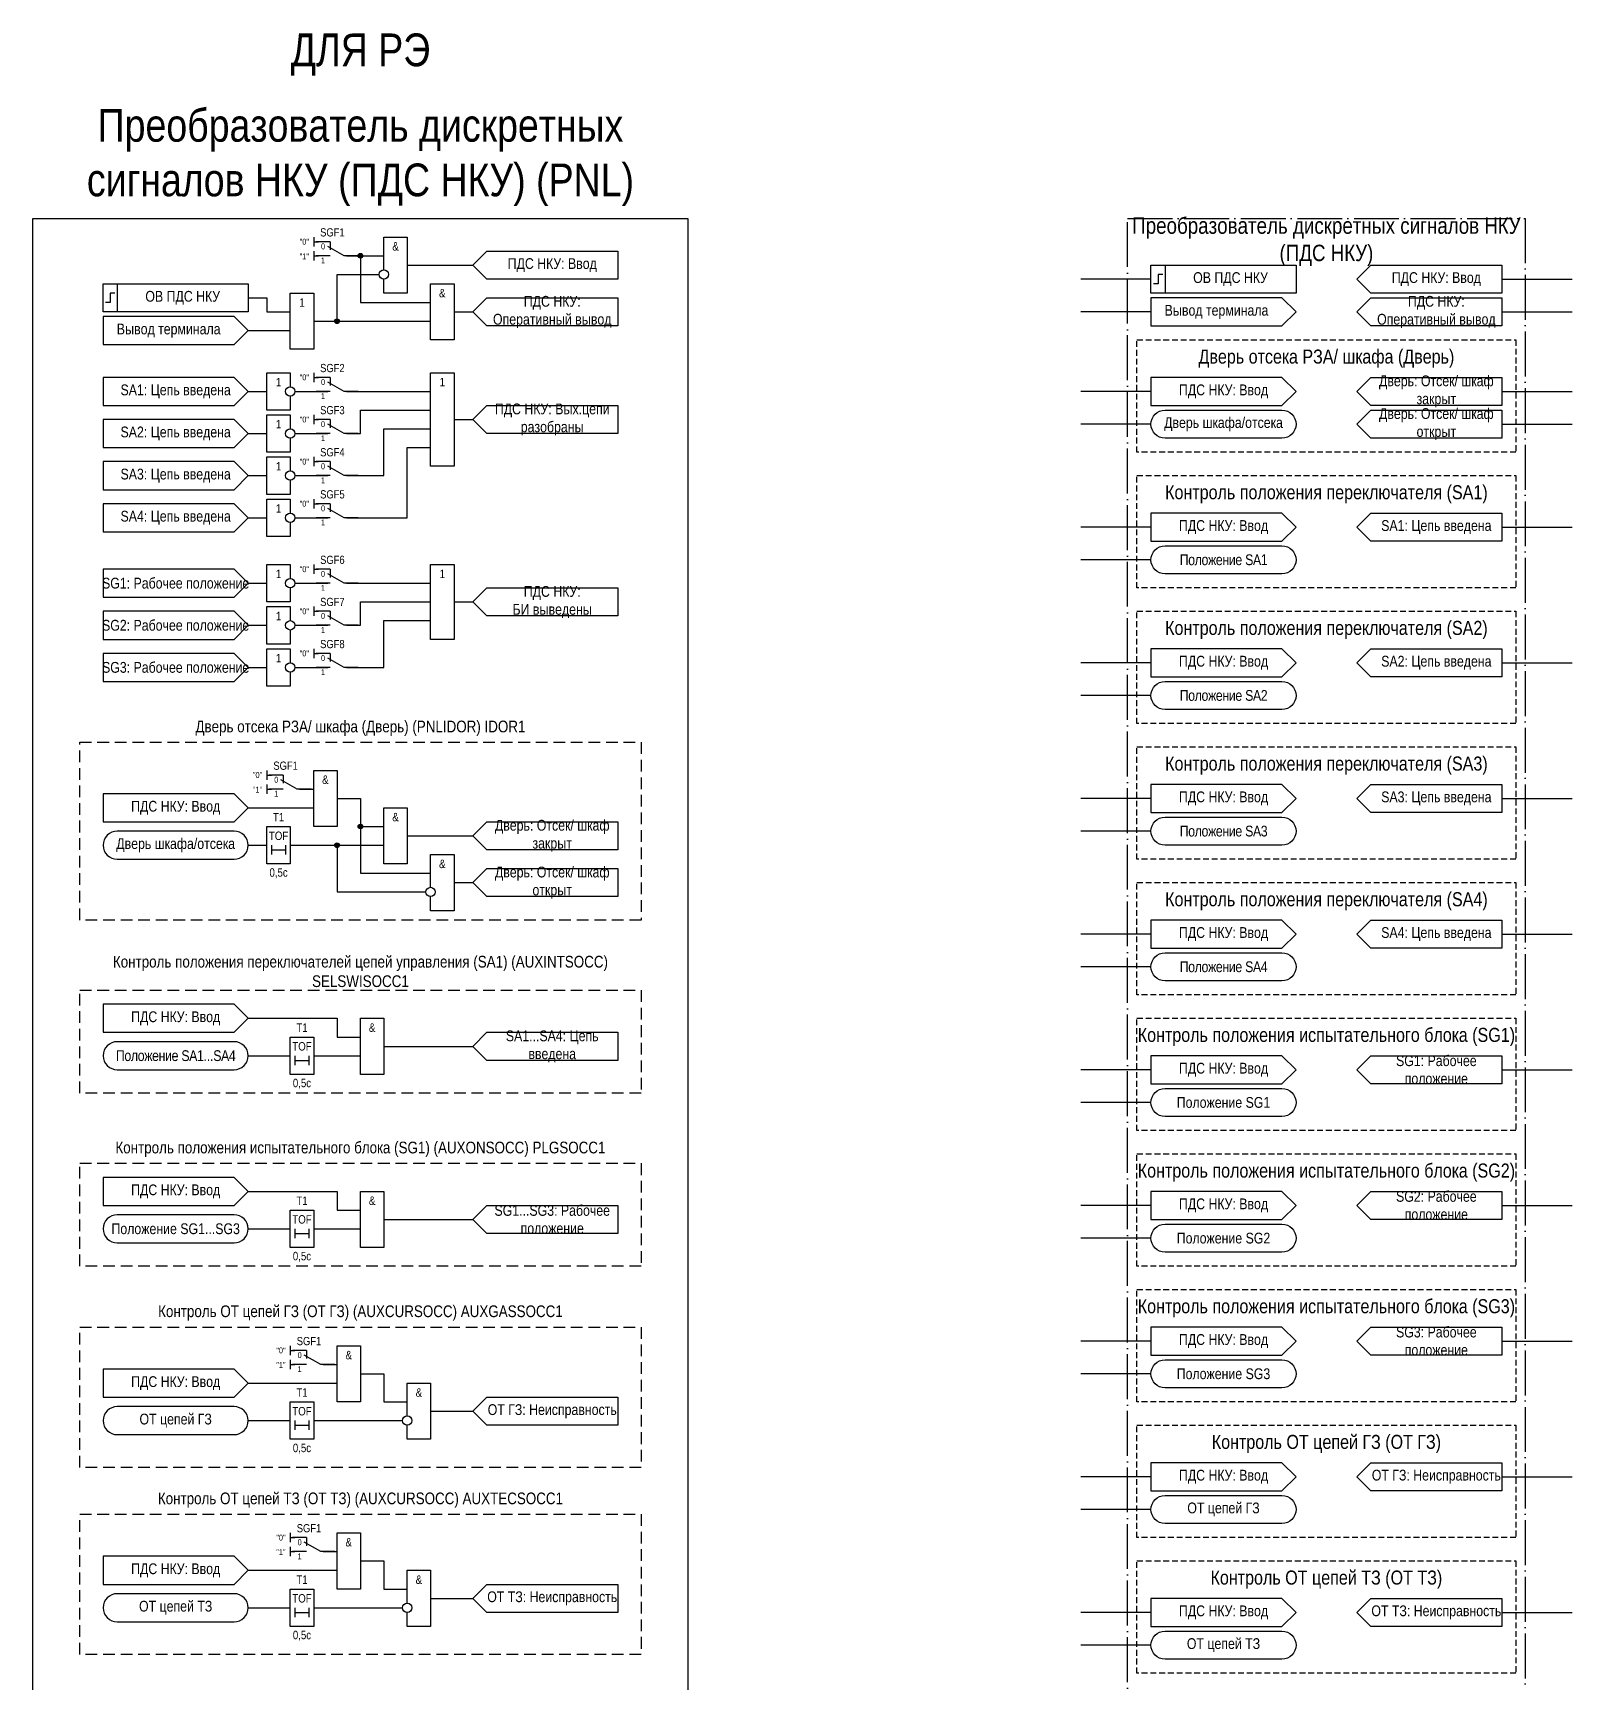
# Model space of a CAD drawing. Header units: millimetres. Extents: x -10 to 319, y 0 to 688.
# Drawn here: x -10 to 319, y 334.9 to 687.6 of the extents above; entities that cross this region are included whole.
import ezdxf
from ezdxf.enums import TextEntityAlignment as Align

# ---------------------------------------------------------------- set-up
doc = ezdxf.new("R2010")
doc.units = ezdxf.units.MM
doc.linetypes.add('ACAD_ISO04W100', pattern=[30, 24, -3, 0, -3])
doc.linetypes.add('штриховая2', pattern=[0.375, 0.25, -0.125])
doc.layers.add('TEXT', color=7, linetype='Continuous', lineweight=25)
doc.layers.add('Основная', color=7, linetype='Continuous')
doc.styles.add('2.5_Gost_RD', font='ARIALN.TTF', dxfattribs={"height": 2.5})
doc.styles.add('3.5_Gost_RD', font='ARIALN.TTF', dxfattribs={"height": 3.5})
doc.styles.add('Вывод', font='ARIALN.TTF', dxfattribs={"height": 2.5})
doc.styles.add('Компонент', font='ARIALN.TTF', dxfattribs={"height": 3.5})

# ---------------------------------------------------------------- blocks, each defined once
blk = doc.blocks.new('*U958')
at = {"layer": 'Основная', "color": 0}
blk.add_line((0, 0), (7, 4), dxfattribs=at)
at = {"layer": 'Основная', "ltscale": 0.35}
blk.add_line((6, 6), (6, 2.5), dxfattribs=at)
blk = doc.blocks.new('*U985')
at = {"layer": 'Основная', "color": 0}
for p, q in [((-3, 6), (-9, 6)), ((-3, 0), (-9, 0)), ((9, 0), (3, 0))]:
    blk.add_line(p, q, dxfattribs=at)
at = {"layer": 'Основная', "ltscale": 0.25, "xscale": -1}
blk.add_blockref('*U958', (3, 0), dxfattribs=at)
at = {"layer": 'Основная'}
for tag, height, style, p in [('В1', 2.5, 'Вывод', (-14, 6)), ('ОУ', 3.5, 'Компонент', (-2, 10)), ('В2', 2.5, 'Вывод', (-6, 4)), ('В3', 2.5, 'Вывод', (-6, -2))]:
    blk.add_attdef(tag, text='', height=height, dxfattribs=dict(at, style=style)).set_placement(p, align=Align.MIDDLE_CENTER)
blk = doc.blocks.new('Точка')
at = {"ltscale": 100}
h = blk.add_hatch(color=256, dxfattribs=at)
h.dxf.hatch_style = 1
edge = h.paths.add_edge_path()
edge.add_arc((0, 0), 0.5, 0, 360)
blk.add_circle((0, 0), 0.5, dxfattribs=at)

msp = doc.modelspace()

# ---------------------------------------------------------------- linework, layer by layer
at = {"ltscale": 100}
for p, q in [((50, 644), (50, 642)), ((50, 643), (51, 643)), ((50, 641), (50, 639)), ((50, 640), (51, 640)), ((229, 635), (214, 635)), ((304, 635), (319, 635)), ((45, 628), (45, 628)), ((229, 628), (214, 628)), ((304, 628), (319, 628)), ((50, 615), (50, 613)), ((50, 614), (51, 614)), ((229, 611), (214, 611)), ((304, 611), (319, 611)), ((50, 606), (50, 604)), ((50, 605), (51, 605)), ((229, 604), (214, 604)), ((304, 604), (319, 604)), ((50, 597), (50, 595)), ((50, 596), (51, 596)), ((50, 588), (50, 586)), ((50, 587), (51, 587)), ((229, 582), (214, 582)), ((304, 582), (319, 582)), ((229, 575), (214, 575)), ((50, 574), (50, 572)), ((50, 573), (51, 573)), ((50, 565), (50, 563)), ((50, 564), (51, 564)), ((50, 556), (50, 554)), ((50, 555), (51, 555)), ((229, 553), (214, 553)), ((304, 553), (319, 553)), ((229, 546), (214, 546)), ((40, 530), (40, 528)), ((40, 529), (41, 529)), ((40, 527), (40, 525)), ((40, 526), (41, 526)), ((229, 524), (214, 524)), ((304, 524), (319, 524)), ((229, 517), (214, 517)), ((229, 495), (214, 495)), ((304, 495), (319, 495)), ((229, 488), (214, 488)), ((229, 466), (214, 466)), ((304, 466), (319, 466)), ((229, 459), (214, 459)), ((229, 437), (214, 437)), ((304, 437), (319, 437)), ((229, 430), (214, 430)), ((45, 407), (45, 405)), ((45, 406), (46, 406)), ((229, 408), (214, 408)), ((304, 408), (319, 408)), ((45, 404), (45, 402)), ((45, 403), (46, 403)), ((229, 401), (214, 401)), ((229, 379), (214, 379)), ((304, 379), (319, 379)), ((229, 372), (214, 372)), ((45, 367), (45, 365)), ((45, 366), (46, 366)), ((45, 364), (45, 362)), ((45, 363), (46, 363)), ((229, 350), (214, 350)), ((304, 350), (319, 350)), ((229, 343), (214, 343))]:
    msp.add_line(p, q, dxfattribs=at)
at = {"color": 3, "ltscale": 100}
msp.add_lwpolyline([(-10, 648), (130, 648), (130, 230), (-10, 230)], close=True, dxfattribs=at)
at = {"color": 251, "linetype": 'ACAD_ISO04W100', "lineweight": 30, "ltscale": 0.4, "true_color": 0x58595b}
msp.add_lwpolyline([(224, 648), (309, 648), (309, 81), (224, 81)], close=True, dxfattribs=at)
at = {"ltscale": 100}
for points in [[(65, 637), (65, 644), (70, 644), (70, 632), (65, 632), (65, 635)], [(57, 640), (65, 640)], [(57, 640), (60, 640), (60, 630), (75, 630)], [(84, 638), (87, 641), (115, 641), (115, 635), (87, 635), (84, 638)], [(50, 626), (55, 626), (55, 636), (64, 636)], [(70, 638), (84, 638)], [(273, 635), (276, 638), (304, 638), (304, 632), (276, 632), (273, 635)], [(36, 631), (40, 631), (40, 628), (45, 628)], [(80, 628), (84, 628)], [(84, 628), (87, 631), (115, 631), (115, 625), (87, 625), (84, 628)], [(273, 628), (276, 631), (304, 631), (304, 625), (276, 625), (273, 628)], [(50, 626), (75, 626)], [(36, 624), (45, 624)], [(45, 610), (45, 607), (40, 607), (40, 615), (45, 615), (45, 612)], [(36, 611), (40, 611)], [(46, 611), (53, 611)], [(57, 611), (75, 611)], [(57, 602), (60, 602), (60, 607), (75, 607)], [(84, 605), (87, 608), (115, 608), (115, 602), (87, 602), (84, 605)], [(45, 601), (45, 598), (40, 598), (40, 606), (45, 606), (45, 603)], [(80, 605), (84, 605)], [(36, 602), (40, 602)], [(46, 602), (53, 602)], [(57, 593), (65, 593), (65, 603), (75, 603)], [(45, 592), (45, 589), (40, 589), (40, 597), (45, 597), (45, 594)], [(57, 584), (70, 584), (70, 599), (75, 599)], [(36, 593), (40, 593)], [(46, 593), (53, 593)], [(45, 583), (45, 580), (40, 580), (40, 588), (45, 588), (45, 585)], [(36, 584), (40, 584)], [(46, 584), (53, 584)], [(45, 569), (45, 566), (40, 566), (40, 574), (45, 574), (45, 571)], [(36, 570), (40, 570)], [(46, 570), (53, 570)], [(57, 570), (75, 570)], [(84, 566), (87, 569), (115, 569), (115, 563), (87, 563), (84, 566)], [(45, 560), (45, 557), (40, 557), (40, 565), (45, 565), (45, 562)], [(57, 561), (60, 561), (60, 566), (75, 566)], [(80, 566), (84, 566)], [(36, 561), (40, 561)], [(46, 561), (53, 561)], [(57, 552), (65, 552), (65, 562), (75, 562)], [(45, 551), (45, 548), (40, 548), (40, 556), (45, 556), (45, 553)], [(36, 552), (40, 552)], [(46, 552), (53, 552)], [(47, 526), (50, 526)], [(47, 526), (50, 526)], [(55, 524), (60, 524), (60, 508), (75, 508)], [(55, 524), (60, 524), (60, 518), (65, 518)], [(36, 522), (50, 522)], [(84, 516), (87, 519), (115, 519), (115, 513), (87, 513), (84, 516)], [(70, 516), (84, 516)], [(36, 514), (40, 514)], [(41, 514), (41, 512)], [(41, 513), (44, 513)], [(44, 514), (44, 512)], [(45, 514), (65, 514)], [(45, 514), (55, 514), (55, 504), (74, 504)], [(75, 505), (75, 512), (80, 512), (80, 500), (75, 500), (75, 503)], [(84, 506), (87, 509), (115, 509), (115, 503), (87, 503), (84, 506)], [(80, 506), (84, 506)], [(36, 477), (55, 477), (55, 473), (60, 473)], [(84, 471), (87, 474), (115, 474), (115, 468), (87, 468), (84, 471)], [(65, 471), (84, 471)], [(36, 469), (45, 469)], [(46, 469), (46, 467)], [(46, 468), (49, 468)], [(49, 469), (49, 467)], [(50, 469), (60, 469)], [(36, 440), (55, 440), (55, 436), (60, 436)], [(65, 434), (84, 434)], [(84, 434), (87, 437), (115, 437), (115, 431), (87, 431), (84, 434)], [(36, 432), (45, 432)], [(46, 432), (46, 430)], [(46, 431), (49, 431)], [(49, 432), (49, 430)], [(50, 432), (60, 432)], [(52, 403), (55, 403)], [(52, 403), (55, 403)], [(36, 399), (55, 399)], [(60, 401), (65, 401), (65, 395), (70, 395)], [(70, 392), (70, 399), (75, 399), (75, 387), (70, 387), (70, 390)], [(84, 393), (87, 396), (115, 396), (115, 390), (87, 390), (84, 393)], [(75, 393), (84, 393)], [(36, 391), (45, 391)], [(46, 391), (46, 389)], [(46, 390), (49, 390)], [(49, 391), (49, 389)], [(50, 391), (69, 391)], [(52, 363), (55, 363)], [(52, 363), (55, 363)], [(60, 361), (65, 361), (65, 355), (70, 355)], [(36, 359), (55, 359)], [(70, 352), (70, 359), (75, 359), (75, 347), (70, 347), (70, 350)], [(75, 353), (84, 353)], [(84, 353), (87, 356), (115, 356), (115, 350), (87, 350), (84, 353)], [(36, 351), (45, 351)], [(46, 351), (46, 349)], [(46, 350), (49, 350)], [(49, 351), (49, 349)], [(50, 351), (69, 351)]]:
    msp.add_lwpolyline(points, dxfattribs=at)
for points in [[(229, 638), (260, 638), (260, 632), (229, 632)], [(229, 638), (232, 638), (232, 632), (229, 632)], [(5, 634), (36, 634), (36, 628), (5, 628)], [(5, 634), (8, 634), (8, 628), (5, 628)], [(45, 632), (50, 632), (50, 620), (45, 620)], [(75, 634), (80, 634), (80, 622), (75, 622)], [(229, 631), (229, 625), (257, 625), (260, 628), (257, 631)], [(5, 627), (5, 621), (33, 621), (36, 624), (33, 627)], [(5, 614), (5, 608), (33, 608), (36, 611), (33, 614)], [(75, 615), (80, 615), (80, 595), (75, 595)], [(229, 614), (229, 608), (257, 608), (260, 611), (257, 614)], [(304, 608), (276, 608), (273, 611), (276, 614), (304, 614)], [(276, 607), (304, 607), (304, 601), (276, 601), (273, 604)], [(5, 605), (5, 599), (33, 599), (36, 602), (33, 605)], [(5, 596), (5, 590), (33, 590), (36, 593), (33, 596)], [(5, 587), (5, 581), (33, 581), (36, 584), (33, 587)], [(229, 585), (229, 579), (257, 579), (260, 582), (257, 585)], [(304, 579), (276, 579), (273, 582), (276, 585), (304, 585)], [(5, 573), (5, 567), (33, 567), (36, 570), (33, 573)], [(75, 574), (80, 574), (80, 558), (75, 558)], [(5, 564), (5, 558), (33, 558), (36, 561), (33, 564)], [(5, 555), (5, 549), (33, 549), (36, 552), (33, 555)], [(229, 556), (229, 550), (257, 550), (260, 553), (257, 556)], [(304, 550), (276, 550), (273, 553), (276, 556), (304, 556)], [(50, 530), (55, 530), (55, 518), (50, 518)], [(229, 527), (229, 521), (257, 521), (260, 524), (257, 527)], [(304, 521), (276, 521), (273, 524), (276, 527), (304, 527)], [(5, 525), (5, 519), (33, 519), (36, 522), (33, 525)], [(65, 522), (70, 522), (70, 510), (65, 510)], [(40, 518), (45, 518), (45, 510), (40, 510)], [(229, 498), (229, 492), (257, 492), (260, 495), (257, 498)], [(304, 492), (276, 492), (273, 495), (276, 498), (304, 498)], [(5, 480), (5, 474), (33, 474), (36, 477), (33, 480)], [(60, 477), (65, 477), (65, 465), (60, 465)], [(45, 473), (50, 473), (50, 465), (45, 465)], [(229, 469), (229, 463), (257, 463), (260, 466), (257, 469)], [(304, 463), (276, 463), (273, 466), (276, 469), (304, 469)], [(5, 443), (5, 437), (33, 437), (36, 440), (33, 443)], [(60, 440), (65, 440), (65, 428), (60, 428)], [(229, 440), (229, 434), (257, 434), (260, 437), (257, 440)], [(304, 434), (276, 434), (273, 437), (276, 440), (304, 440)], [(45, 436), (50, 436), (50, 428), (45, 428)], [(229, 411), (229, 405), (257, 405), (260, 408), (257, 411)], [(304, 405), (276, 405), (273, 408), (276, 411), (304, 411)], [(55, 407), (60, 407), (60, 395), (55, 395)], [(5, 402), (5, 396), (33, 396), (36, 399), (33, 402)], [(45, 395), (50, 395), (50, 387), (45, 387)], [(229, 382), (229, 376), (257, 376), (260, 379), (257, 382)], [(304, 376), (276, 376), (273, 379), (276, 382), (304, 382)], [(55, 367), (60, 367), (60, 355), (55, 355)], [(5, 362), (5, 356), (33, 356), (36, 359), (33, 362)], [(45, 355), (50, 355), (50, 347), (45, 347)], [(229, 353), (229, 347), (257, 347), (260, 350), (257, 353)], [(304, 347), (276, 347), (273, 350), (276, 353), (304, 353)]]:
    msp.add_lwpolyline(points, close=True, dxfattribs=at)
at = {"lineweight": 30, "ltscale": 100}
for points in [[(231.5, 636), (230.5, 636), (230.5, 634), (229.5, 634)], [(7.5, 632), (6.5, 632), (6.5, 630), (5.5, 630)]]:
    msp.add_lwpolyline(points, dxfattribs=at)
at = {"linetype": 'штриховая2', "ltscale": 5}
for points in [[(226, 622), (307, 622), (307, 598), (226, 598)], [(226, 593), (307, 593), (307, 569), (226, 569)], [(226, 564), (307, 564), (307, 540), (226, 540)], [(226, 535), (307, 535), (307, 511), (226, 511)], [(226, 506), (307, 506), (307, 482), (226, 482)], [(226, 477), (307, 477), (307, 453), (226, 453)], [(226, 448), (307, 448), (307, 424), (226, 424)], [(226, 419), (307, 419), (307, 395), (226, 395)], [(226, 390), (307, 390), (307, 366), (226, 366)], [(226, 361), (307, 361), (307, 337), (226, 337)]]:
    msp.add_lwpolyline(points, close=True, dxfattribs=at)
at = {"ltscale": 100}
for points in [[(232, 601, -1), (232, 607), (257, 607, -1), (257, 601)], [(232, 572, -1), (232, 578), (257, 578, -1), (257, 572)], [(232, 543, -1), (232, 549), (257, 549, -1), (257, 543)], [(232, 514, -1), (232, 520), (257, 520, -1), (257, 514)], [(8, 511), (33, 511, 1), (33, 517), (8, 517, 1)], [(232, 485, -1), (232, 491), (257, 491, -1), (257, 485)], [(8, 466), (33, 466, 1), (33, 472), (8, 472, 1)], [(232, 456, -1), (232, 462), (257, 462, -1), (257, 456)], [(8, 429), (33, 429, 1), (33, 435), (8, 435, 1)], [(232, 427, -1), (232, 433), (257, 433, -1), (257, 427)], [(232, 398, -1), (232, 404), (257, 404, -1), (257, 398)], [(8, 388), (33, 388, 1), (33, 394), (8, 394, 1)], [(232, 369, -1), (232, 375), (257, 375, -1), (257, 369)], [(8, 348), (33, 348, 1), (33, 354), (8, 354, 1)], [(232, 340, -1), (232, 346), (257, 346, -1), (257, 340)]]:
    msp.add_lwpolyline(points, format="xyb", close=True, dxfattribs=at)
at = {"linetype": 'штриховая2', "ltscale": 10}
for points in [[(0, 536), (120, 536), (120, 498), (0, 498)], [(0, 483), (120, 483), (120, 461), (0, 461)], [(0, 446), (120, 446), (120, 424), (0, 424)], [(0, 411), (120, 411), (120, 381), (0, 381)], [(0, 371), (120, 371), (120, 341), (0, 341)]]:
    msp.add_lwpolyline(points, close=True, dxfattribs=at)
for centre in [(65, 636), (75, 504)]:
    msp.add_circle(centre, 1)
at = {"ltscale": 100}
for centre in [(45, 611), (45, 602), (45, 593), (45, 584), (45, 570), (45, 561), (45, 552), (70, 391), (70, 351)]:
    msp.add_circle(centre, 1, dxfattribs=at)

# ---------------------------------------------------------------- block references
for p in [(60, 640), (55, 626), (60, 518), (55, 514)]:
    msp.add_blockref('Точка', p, dxfattribs=at)
at = {"layer": 'Основная', "ltscale": 0.25, "xscale": 0.5, "yscale": 0.5, "zscale": 0.5}
for p, values in [((55, 640), {'ОУ': 'SGF1', 'В1': '"0"', 'В2': '0', 'В3': '1'}), ((55, 611), {'ОУ': 'SGF2', 'В1': '"0"', 'В2': '0', 'В3': '1'}), ((55, 602), {'ОУ': 'SGF3', 'В1': '"0"', 'В2': '0', 'В3': '1'}), ((55, 593), {'ОУ': 'SGF4', 'В1': '"0"', 'В2': '0', 'В3': '1'}), ((55, 584), {'ОУ': 'SGF5', 'В1': '"0"', 'В2': '0', 'В3': '1'}), ((55, 570), {'ОУ': 'SGF6', 'В1': '"0"', 'В2': '0', 'В3': '1'}), ((55, 561), {'ОУ': 'SGF7', 'В1': '"0"', 'В2': '0', 'В3': '1'}), ((55, 552), {'ОУ': 'SGF8', 'В1': '"0"', 'В2': '0', 'В3': '1'}), ((45, 526), {'ОУ': 'SGF1', 'В1': '"0"', 'В2': '0', 'В3': '1'}), ((50, 403), {'ОУ': 'SGF1', 'В1': '"0"', 'В2': '0', 'В3': '1'}), ((50, 363), {'ОУ': 'SGF1', 'В1': '"0"', 'В2': '0', 'В3': '1'})]:
    msp.add_blockref('*U985', p, dxfattribs=at).add_auto_attribs(values)

# ---------------------------------------------------------------- texts
at = {"ltscale": 100, "attachment_point": 5}
for s, insert, char_height, width, style in [('{\\C3;ДЛЯ РЭ}', (60, 683), 7, 140, '3.5_Gost_RD'), ('{\\C3;Преобразователь дискретных сигналов НКУ (ПДС НКУ) (PNL)}', (60, 661), 7, 140, '3.5_Gost_RD'), ('&', (67.5, 642), 1.8, 5, '2.5_Gost_RD'), ('ПДС НКУ: Ввод', (101, 638), 2.3, 28, '2.5_Gost_RD'), ('ПДС НКУ: Ввод', (290, 635), 2.3, 28, '2.5_Gost_RD'), ('&', (77.5, 632), 1.8, 5, '2.5_Gost_RD'), ('ПДС НКУ: Оперативный вывод', (101, 628), 2.3, 28, '2.5_Gost_RD'), ('ПДС НКУ: Оперативный вывод', (290, 628), 2.3, 28, '2.5_Gost_RD'), ('1', (47.5, 630), 1.8, 5, '2.5_Gost_RD'), ('1', (42.5, 613), 1.8, 5, '2.5_Gost_RD'), ('1', (77.5, 613), 1.8, 5, '2.5_Gost_RD'), ('Дверь: Отсек/ шкаф закрыт', (290, 611), 2.3, 28, '2.5_Gost_RD'), ('SA1: Цепь введена', (20.5, 611), 2.3, 31, '2.5_Gost_RD'), ('ПДС НКУ: Ввод', (244.5, 611), 2.3, 31, '2.5_Gost_RD'), ('ПДС НКУ: Вых.цепи разобраны', (101, 605), 2.3, 28, '2.5_Gost_RD'), ('Дверь: Отсек/ шкаф открыт', (290, 604), 2.3, 28, '2.5_Gost_RD'), ('SA2: Цепь введена', (20.5, 602), 2.3, 31, '2.5_Gost_RD'), ('1', (42.5, 604), 1.8, 5, '2.5_Gost_RD'), ('SA3: Цепь введена', (20.5, 593), 2.3, 31, '2.5_Gost_RD'), ('1', (42.5, 595), 1.8, 5, '2.5_Gost_RD'), ('SA4: Цепь введена', (20.5, 584), 2.3, 31, '2.5_Gost_RD'), ('1', (42.5, 586), 1.8, 5, '2.5_Gost_RD'), ('ПДС НКУ: Ввод', (244.5, 582), 2.3, 31, '2.5_Gost_RD'), ('SA1: Цепь введена', (290, 582), 2.3, 28, '2.5_Gost_RD'), ('1', (42.5, 572), 1.8, 5, '2.5_Gost_RD'), ('1', (77.5, 572), 1.8, 5, '2.5_Gost_RD'), ('SG1: Рабочее положение', (20.5, 570), 2.3, 31, '2.5_Gost_RD'), ('ПДС НКУ: \\PБИ выведены', (101, 566), 2.3, 28, '2.5_Gost_RD'), ('SG2: Рабочее положение', (20.5, 561), 2.3, 31, '2.5_Gost_RD'), ('1', (42.5, 563), 1.8, 5, '2.5_Gost_RD'), ('1', (42.5, 554), 1.8, 5, '2.5_Gost_RD'), ('ПДС НКУ: Ввод', (244.5, 553), 2.3, 31, '2.5_Gost_RD'), ('SA2: Цепь введена', (290, 553), 2.3, 28, '2.5_Gost_RD'), ('SG3: Рабочее положение', (20.5, 552), 2.3, 31, '2.5_Gost_RD'), ('&', (52.5, 528), 1.8, 5, '2.5_Gost_RD'), ('ПДС НКУ: Ввод', (20.5, 522), 2.3, 31, '2.5_Gost_RD'), ('ПДС НКУ: Ввод', (244.5, 524), 2.3, 31, '2.5_Gost_RD'), ('SA3: Цепь введена', (290, 524), 2.3, 28, '2.5_Gost_RD'), ('T1', (42.5, 520), 1.8, 5, '2.5_Gost_RD'), ('&', (67.5, 520), 1.8, 5, '2.5_Gost_RD'), ('Дверь: Отсек/ шкаф закрыт', (101, 516), 2.3, 28, '2.5_Gost_RD'), ('Дверь шкафа/отсека', (20.5, 514), 2.3, 31, '2.5_Gost_RD'), ('TOF', (42.5, 516), 1.8, 5, '2.5_Gost_RD'), ('0,5с', (42.5, 508), 1.8, 5, '2.5_Gost_RD'), ('&', (77.5, 510), 1.8, 5, '2.5_Gost_RD'), ('Дверь: Отсек/ шкаф открыт', (101, 506), 2.3, 28, '2.5_Gost_RD'), ('ПДС НКУ: Ввод', (244.5, 495), 2.3, 31, '2.5_Gost_RD'), ('SA4: Цепь введена', (290, 495), 2.3, 28, '2.5_Gost_RD'), ('ПДС НКУ: Ввод', (20.5, 477), 2.3, 31, '2.5_Gost_RD'), ('T1', (47.5, 475), 1.8, 5, '2.5_Gost_RD'), ('&', (62.5, 475), 1.8, 5, '2.5_Gost_RD'), ('SA1...SA4: Цепь введена', (101, 471), 2.3, 28, '2.5_Gost_RD'), ('{\\T0.95;Положение SA1...SA4}', (20.5, 469), 2.3, 31, '2.5_Gost_RD'), ('TOF', (47.5, 471), 1.8, 5, '2.5_Gost_RD'), ('SG1: Рабочее положение', (290, 466), 2.3, 28, '2.5_Gost_RD'), ('ПДС НКУ: Ввод', (244.5, 466), 2.3, 31, '2.5_Gost_RD'), ('0,5с', (47.5, 463), 1.8, 5, '2.5_Gost_RD'), ('ПДС НКУ: Ввод', (20.5, 440), 2.3, 31, '2.5_Gost_RD'), ('T1', (47.5, 438), 1.8, 5, '2.5_Gost_RD'), ('&', (62.5, 438), 1.8, 5, '2.5_Gost_RD'), ('ПДС НКУ: Ввод', (244.5, 437), 2.3, 31, '2.5_Gost_RD'), ('SG2: Рабочее положение', (290, 437), 2.3, 28, '2.5_Gost_RD'), ('TOF', (47.5, 434), 1.8, 5, '2.5_Gost_RD'), ('SG1...SG3: Рабочее положение', (101, 434), 2.3, 28, '2.5_Gost_RD'), ('Положение SG1...SG3', (20.5, 432), 2.3, 31, '2.5_Gost_RD'), ('0,5с', (47.5, 426), 1.8, 5, '2.5_Gost_RD'), ('ПДС НКУ: Ввод', (244.5, 408), 2.3, 31, '2.5_Gost_RD'), ('SG3: Рабочее положение', (290, 408), 2.3, 28, '2.5_Gost_RD'), ('&', (57.5, 405), 1.8, 5, '2.5_Gost_RD'), ('ПДС НКУ: Ввод', (20.5, 399), 2.3, 31, '2.5_Gost_RD'), ('T1', (47.5, 397), 1.8, 5, '2.5_Gost_RD'), ('&', (72.5, 397), 1.8, 5, '2.5_Gost_RD'), ('ОТ цепей ГЗ', (20.5, 391), 2.3, 31, '2.5_Gost_RD'), ('TOF', (47.5, 393), 1.8, 5, '2.5_Gost_RD'), ('ОТ ГЗ: Неисправность', (101, 393), 2.3, 28, '2.5_Gost_RD'), ('0,5с', (47.5, 385), 1.8, 5, '2.5_Gost_RD'), ('ПДС НКУ: Ввод', (244.5, 379), 2.3, 31, '2.5_Gost_RD'), ('ОТ ГЗ: Неисправность', (290, 379), 2.3, 28, '2.5_Gost_RD'), ('&', (57.5, 365), 1.8, 5, '2.5_Gost_RD'), ('ПДС НКУ: Ввод', (20.5, 359), 2.3, 31, '2.5_Gost_RD'), ('T1', (47.5, 357), 1.8, 5, '2.5_Gost_RD'), ('&', (72.5, 357), 1.8, 5, '2.5_Gost_RD'), ('TOF', (47.5, 353), 1.8, 5, '2.5_Gost_RD'), ('ОТ ТЗ: Неисправность', (101, 353), 2.3, 28, '2.5_Gost_RD'), ('ОТ цепей ТЗ', (20.5, 351), 2.3, 31, '2.5_Gost_RD'), ('ПДС НКУ: Ввод', (244.5, 350), 2.3, 31, '2.5_Gost_RD'), ('ОТ ТЗ: Неисправность', (290, 350), 2.3, 28, '2.5_Gost_RD'), ('0,5с', (47.5, 345), 1.8, 5, '2.5_Gost_RD')]:
    msp.add_mtext(s, dxfattribs=dict(at, insert=insert, char_height=char_height, width=width, style=style))
at = {"color": 30, "ltscale": 100, "attachment_point": 5, "style": '3.5_Gost_RD'}
for s, insert, char_height, width in [('Преобразователь дискретных сигналов НКУ (ПДС НКУ)', (266.5, 643), 3.5, 85), ('Дверь отсека РЗА/ шкафа (Дверь)', (266.5, 618), 3, 81), ('Контроль положения переключателя (SA1)', (266.5, 589), 3, 81), ('Контроль положения переключателя (SA2)', (266.5, 560), 3, 81), ('Дверь отсека РЗА/ шкафа (Дверь) (PNLIDOR) {\\C6;IDOR1}', (60, 539), 2.5, 120), ('Контроль положения переключателя (SA3)', (266.5, 531), 3, 81), ('Контроль положения переключателя (SA4)', (266.5, 502), 3, 81), ('Контроль положения переключателей цепей управления (SA1) (AUXINTSOCC) {\\C6;SELSWISOCC1}', (60, 487), 2.5, 120), ('Контроль положения испытательного блока (SG1)', (266.5, 473), 3, 81), ('Контроль положения испытательного блока (SG1) (AUXONSOCC) {\\C6;PLGSOCC1}', (60, 449), 2.5, 120), ('Контроль положения испытательного блока (SG2)', (266.5, 444), 3, 81), ('Контроль положения испытательного блока (SG3)', (266.5, 415), 3, 81), ('Контроль ОТ цепей ГЗ (ОТ ГЗ) (AUXCURSOCC) {\\C6;AUXGASSOCC1}', (60, 414), 2.5, 120), ('Контроль ОТ цепей ГЗ (ОТ ГЗ)', (266.5, 386), 3, 81), ('Контроль ОТ цепей ТЗ (ОТ ТЗ) (AUXCURSOCC) {\\C6;AUXTECSOCC1}', (60, 374), 2.5, 120), ('Контроль ОТ цепей ТЗ (ОТ ТЗ)', (266.5, 357), 3, 81)]:
    msp.add_mtext(s, dxfattribs=dict(at, insert=insert, char_height=char_height, width=width))
at = {"ltscale": 100, "char_height": 1.25, "attachment_point": 1, "style": '3.5_Gost_RD'}
for insert in [(47, 640.5), (37, 526.5), (42, 403.5), (42, 363.5)]:
    msp.add_mtext_dynamic_manual_height_columns('"1"', width=2, gutter_width=17.5, heights=[0], dxfattribs=dict(at, insert=insert))
at = {"color": 0, "ltscale": 100, "char_height": 2.3, "width": 28, "attachment_point": 5, "style": '2.5_Gost_RD'}
for s, insert in [('{\\C256;ОВ ПДС НКУ}', (246, 635)), ('{\\C256;ОВ ПДС НКУ}', (22, 631)), ('{\\C256;Вывод терминала}', (243, 628)), ('{\\C256;Вывод терминала}', (19, 624))]:
    msp.add_mtext(s, dxfattribs=dict(at, insert=insert))
at = {"layer": 'TEXT', "ltscale": 100, "char_height": 2.3, "width": 31, "attachment_point": 5, "style": '2.5_Gost_RD'}
for s, insert in [('Дверь шкафа/отсека', (244.5, 604)), ('{\\T0.95;Положение SA1}', (244.5, 575)), ('{\\T0.95;Положение SA2}', (244.5, 546)), ('{\\T0.95;Положение SA3}', (244.5, 517)), ('{\\T0.95;Положение SA4}', (244.5, 488)), ('Положение SG1', (244.5, 459)), ('Положение SG2', (244.5, 430)), ('Положение SG3', (244.5, 401)), ('ОТ цепей ГЗ', (244.5, 372)), ('ОТ цепей ТЗ', (244.5, 343))]:
    msp.add_mtext(s, dxfattribs=dict(at, insert=insert))

doc.saveas('drawing.dxf')
